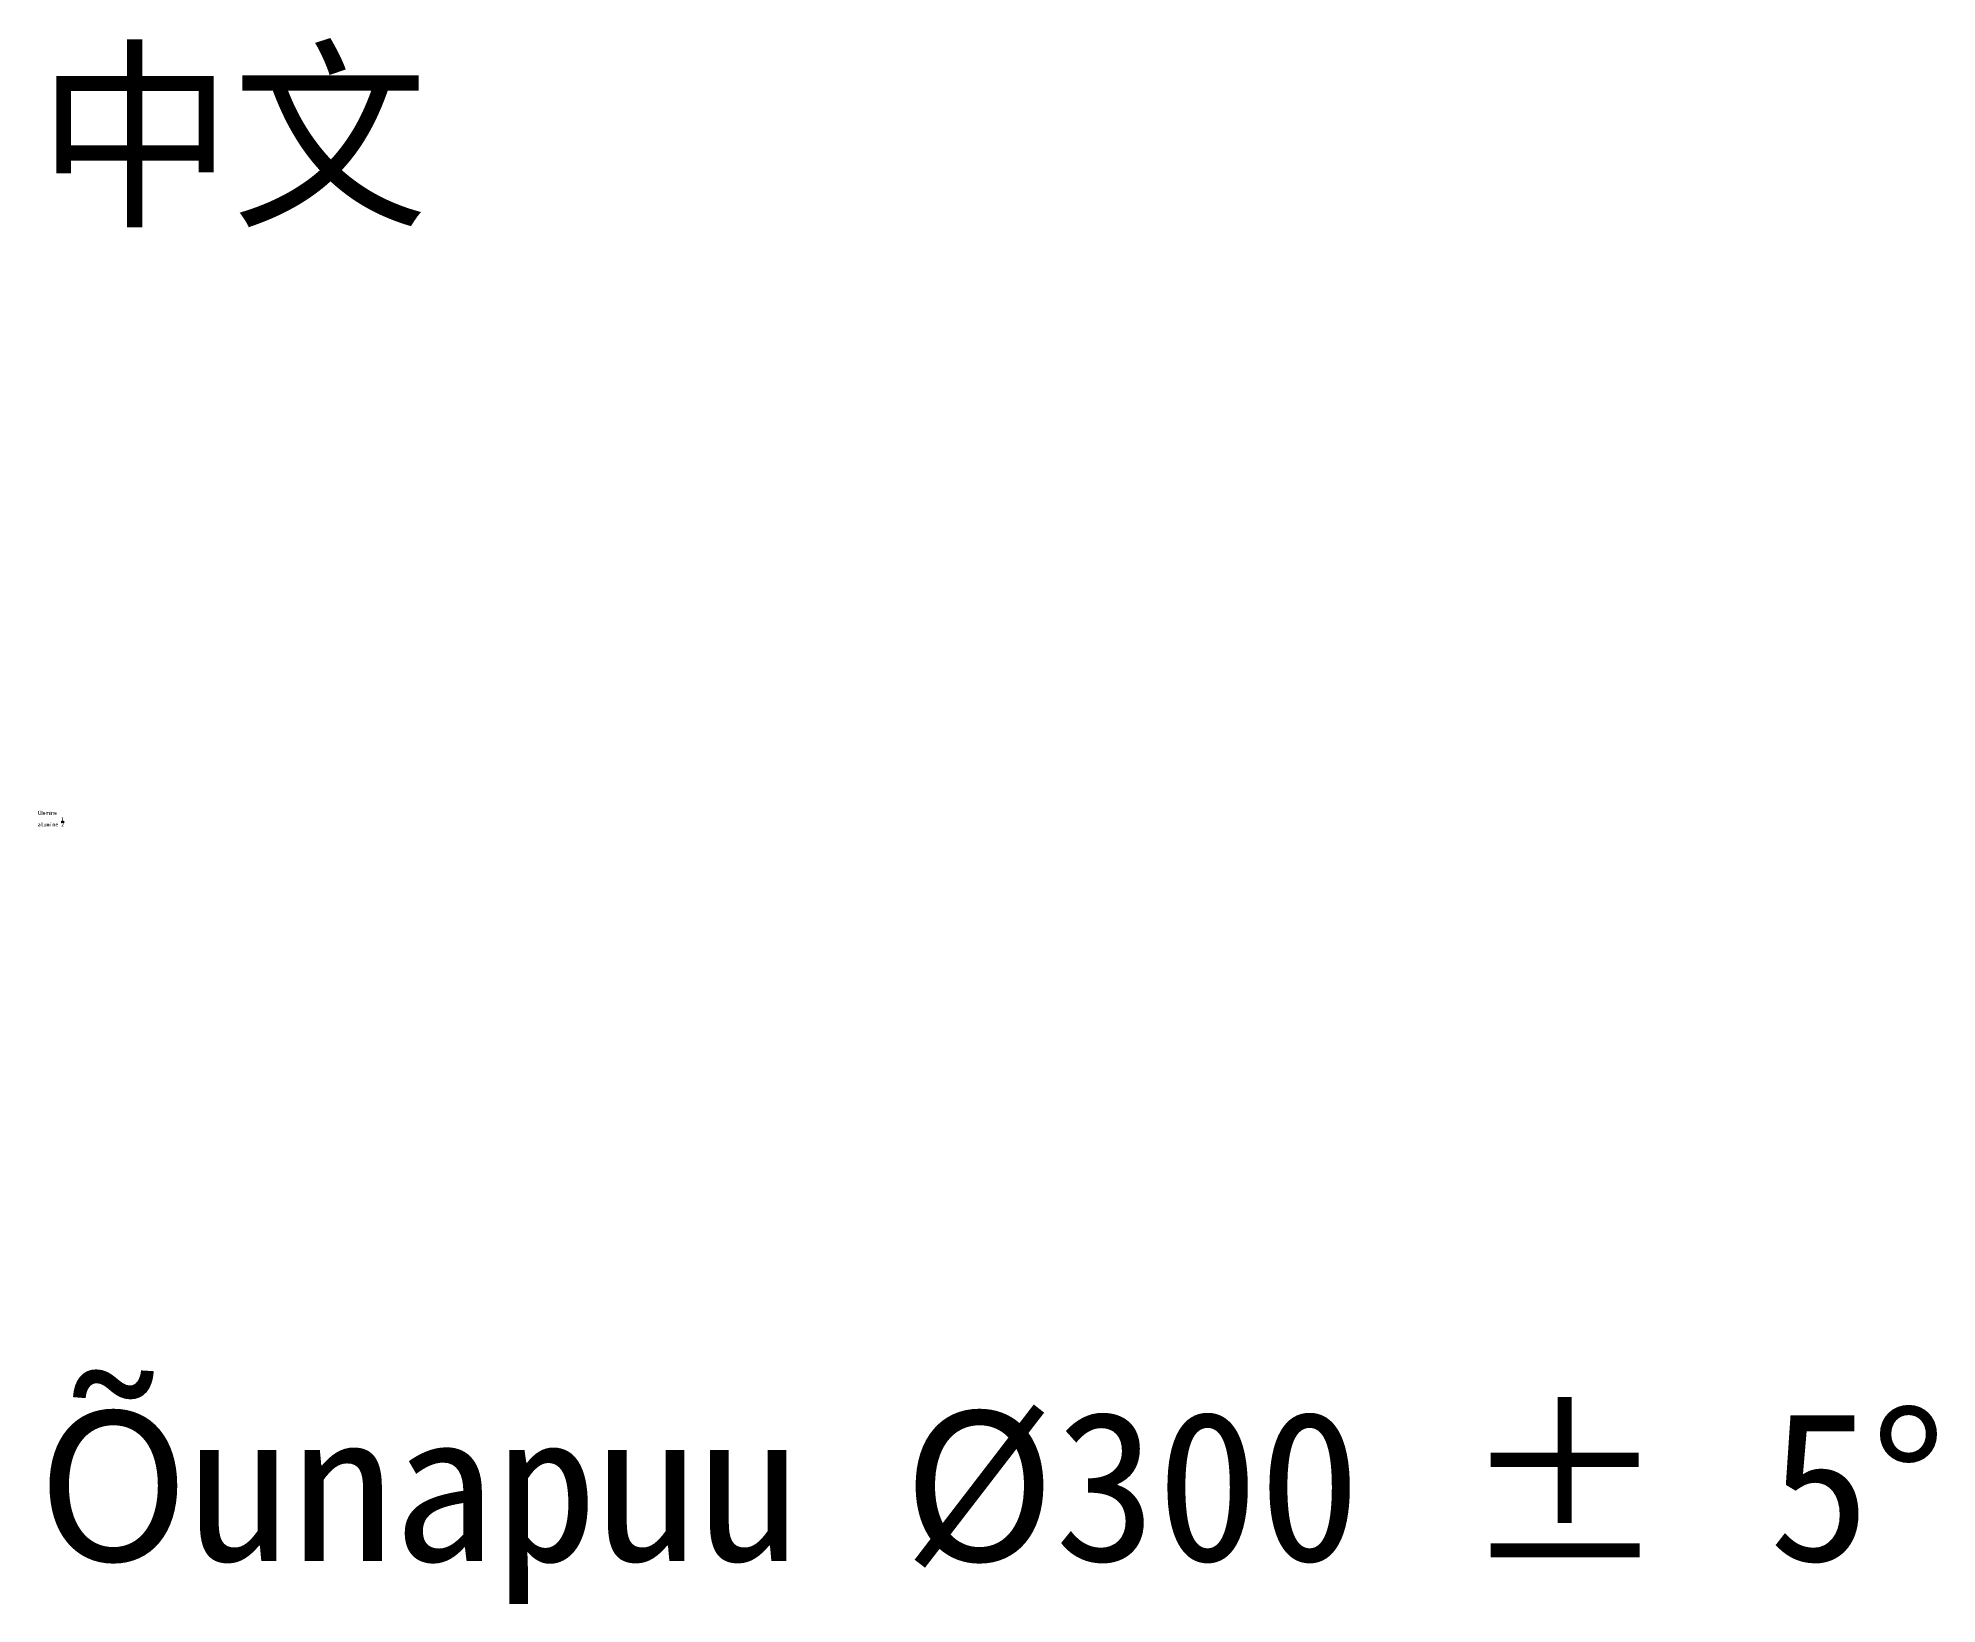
# Model space of a CAD drawing. Header units: millimetres. Extents: x 0 to 1267, y -29 to 1016.
import ezdxf

# ---------------------------------------------------------------- set-up
doc = ezdxf.new("R2010")
doc.units = ezdxf.units.MM
doc.layers.add('Põõsad ja puud', color=7, linetype='Continuous')

msp = doc.modelspace()

# ---------------------------------------------------------------- texts
msp.add_text('中文', height=100).set_placement((0, 900))
at = {"layer": 'Põõsad ja puud'}
msp.add_text('Õunapuu Ø300 ± 5°', height=100, dxfattribs=at).set_placement((0, 0))
at = {"layer": 'Põõsad ja puud', "insert": (0, 500), "char_height": 2.5, "attachment_point": 1}
msp.add_mtext('{\\fArial|b0;Ülemine}\\Palumine \\S1/2;', dxfattribs=at)

doc.saveas('drawing.dxf')
